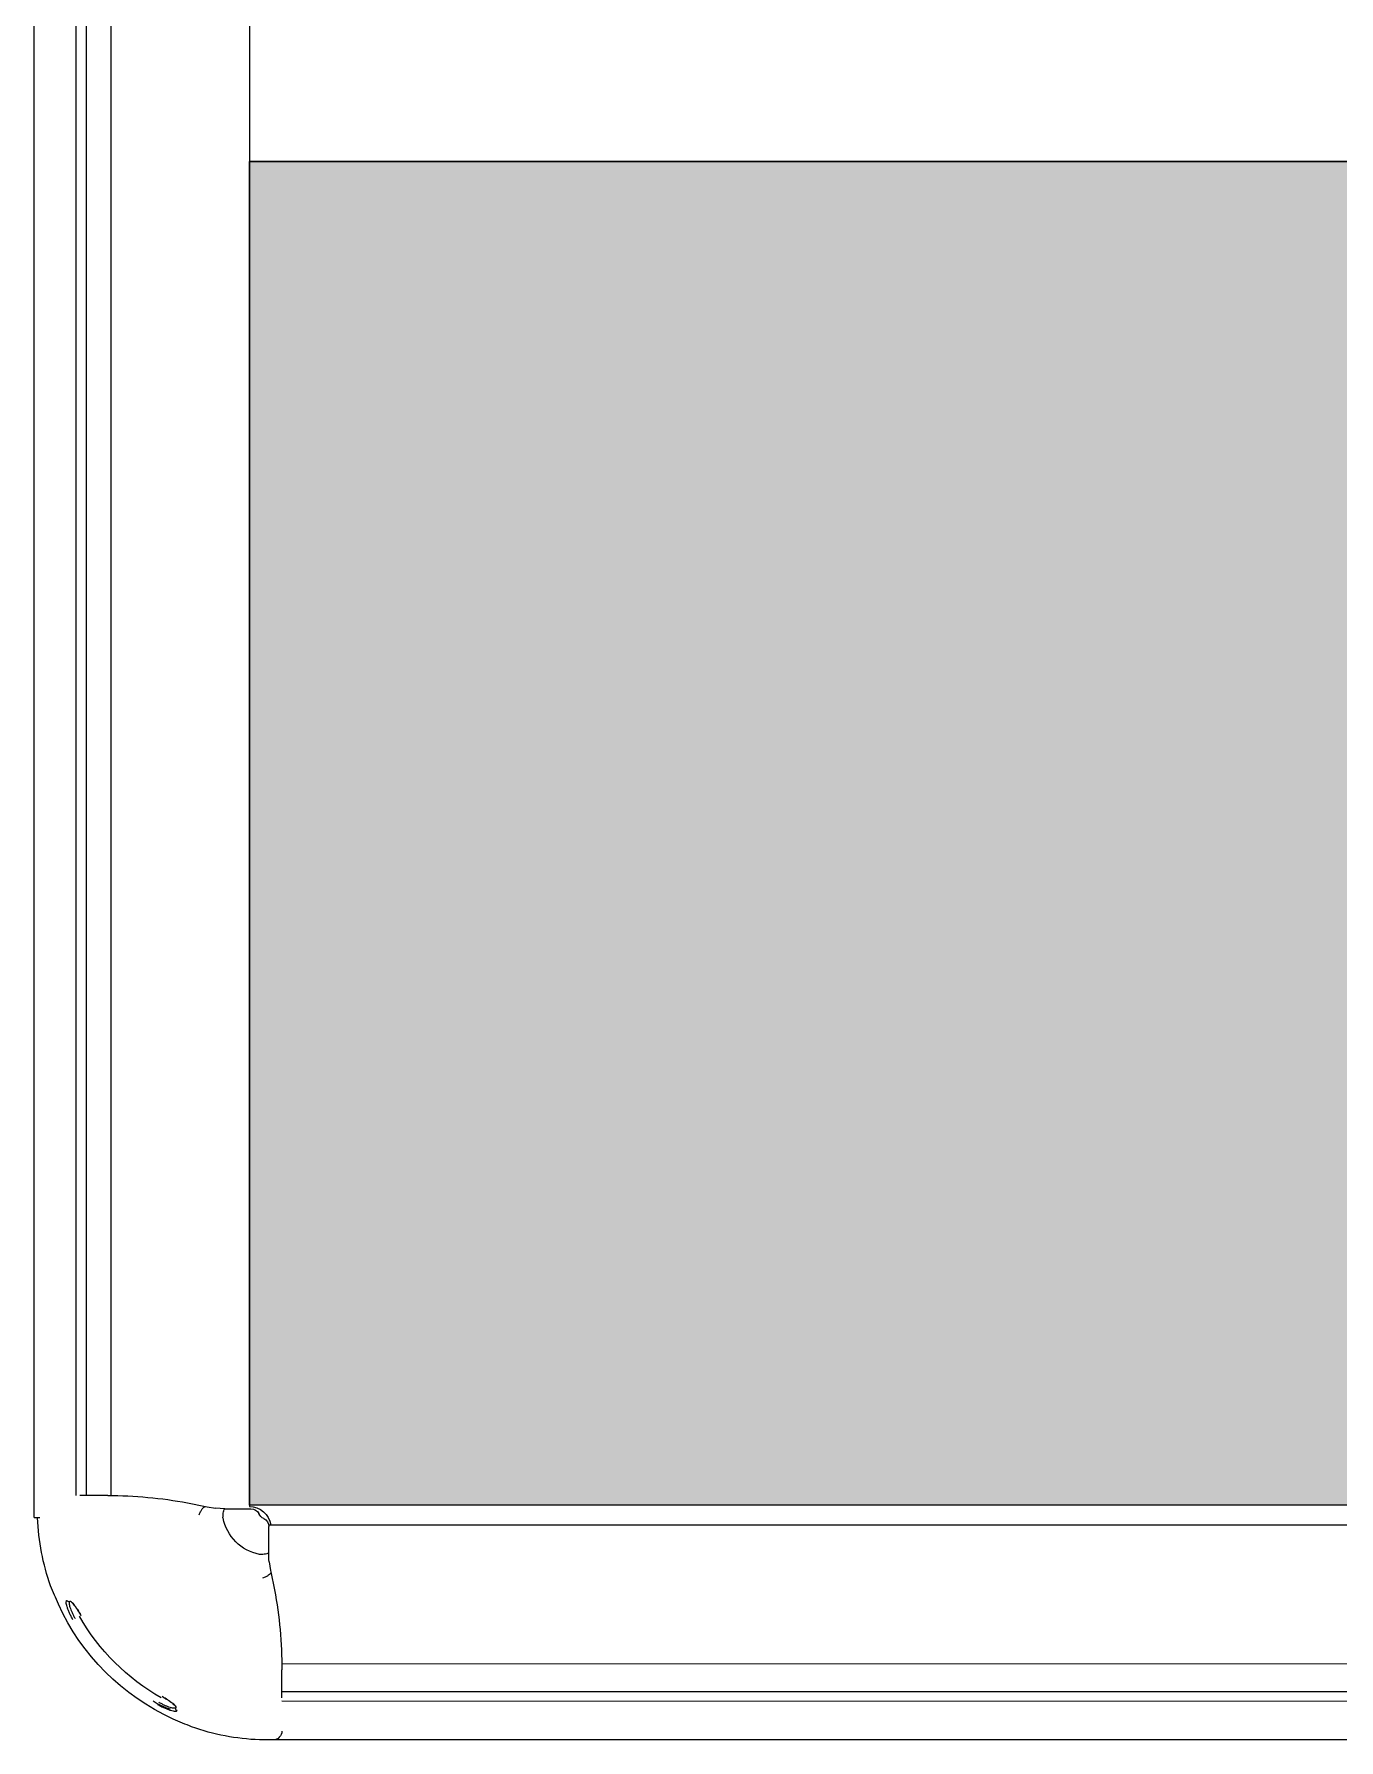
# Model space of a CAD drawing. Header units: millimetres. Extents: x 2698011 to 2856548, y 1019778 to 1210064.
# Drawn here: x 2796045.3 to 2796341.6, y 1123094.5 to 1123482 of the extents above; entities that cross this region are included whole.
import ezdxf

# ---------------------------------------------------------------- set-up
doc = ezdxf.new("R2010")
doc.units = ezdxf.units.MM
doc.layers.add('Bloques borde', color=9, linetype='Continuous')
doc.layers.add('Y_ CAJAS', color=9, linetype='Continuous')

# ---------------------------------------------------------------- blocks, each defined once
blk = doc.blocks.new('CO ALURA_ 1500-1600 SE ESQ')
h = blk.add_hatch(color=256)
h.dxf.hatch_style = 1
h.paths.add_polyline_path([(0.4948600011982764, 1.442679999999995), (0, 1.442679999999995), (0, 1.137460000599133), (0.4948600011982764, 1.137460000599133)])
blk.add_lwpolyline([(0.4948600011982764, 1.442679999999995), (0, 1.442679999999995), (0, 1.137460000599133), (0.4948600011982764, 1.137460000599133)], close=True)
at = {"layer": 'Bloques borde', "linetype": 'Continuous'}
for p, q in [((0.005380000599131999, 1.495978388176965), (0.002378842012206, 1.495978388176965)), ((0.005380000599131999, 1.495978388176965), (0.002378842012206, 1.495978388176965)), ((0.005380000599131999, 1.495978388176965), (0.002378842012206, 1.495978388176965)), ((0.0023800005991461, 1.495975595684226), (0.0023800005991461, 1.495978373356578)), ((0.0023800005991461, 1.495975595684226), (0.0023800005991461, 1.495978373356578)), ((0.0023800005991461, 1.495975595684226), (0.0023800005991461, 1.495978373356578)), ((0.4923800005991268, 1.495959999999995), (0.0056505825328372, 1.495959999999995)), ((0.4923800005991268, 1.495959999999995), (0.0056505825328372, 1.495959999999995)), ((0.4923800005991268, 1.495959999999995), (0.0056505825328372, 1.495959999999995)), ((-0.0200269377698419, 1.486452817384446), (-0.0200333119925915, 1.486464040353212)), ((-0.0200269377698419, 1.486452817384446), (-0.0200333119925915, 1.486464040353212)), ((-0.0200269377698419, 1.486452817384446), (-0.0200333119925915, 1.486464040353212)), ((0.0073800005991416, 1.486076535229656), (0.0073799877721115, 1.486043533021329)), ((0.0073800005991416, 1.486076535229656), (0.0073799877721115, 1.486043533021329)), ((0.0073800005991416, 1.486076535229656), (0.0073799877721115, 1.486043533021329)), ((0.0073799877721115, 1.486043533021329), (0.0073800005991416, 1.486027776004289)), ((0.0073799877721115, 1.486043533021329), (0.0073800005991416, 1.486027776004289)), ((0.0073799877721115, 1.486043533021329), (0.0073800005991416, 1.486027776004289)), ((0.4873800005992452, 1.487218258612073), (0.0073800005991416, 1.487218258612073)), ((0.4873800005992452, 1.487218258612073), (0.0073800005991416, 1.487218258612073)), ((0.4873800005992452, 1.487218258612073), (0.0073800005991416, 1.487218258612073)), ((0.0073800005991416, 1.486398633134186), (0.0073800005991416, 1.486076535169259)), ((0.0073800005991416, 1.486398633134186), (0.0073800005991416, 1.486076535169259)), ((0.0073800005991416, 1.486398633134186), (0.0073800005991416, 1.486076535169259)), ((0.0073800005991416, 1.486027776004289), (0.0073800005991416, 1.4800521111801)), ((0.0073800005991416, 1.486027776004289), (0.0073800005991416, 1.4800521111801)), ((0.0073800005991416, 1.486027776004289), (0.0073800005991416, 1.4800521111801)), ((0.0073800005991416, 1.484960000599129), (0.4873800005992452, 1.484960000599129)), ((0.0073800005991416, 1.484960000599129), (0.4873800005992452, 1.484960000599129)), ((0.0073800005991416, 1.484960000599129), (0.4873800005992452, 1.484960000599129)), ((0.0073458422437227, 1.478660000599133), (0.4873949779772886, 1.478660000599133)), ((0.0073458422437227, 1.478660000599133), (0.4873949779772886, 1.478660000599133)), ((0.0073458422437227, 1.478660000599133), (0.4873949779772886, 1.478660000599133)), ((-0.0385928161861671, 1.46788693896809), (-0.0386040391549614, 1.467893313190869)), ((-0.0385928161861671, 1.46788693896809), (-0.0386040391549614, 1.467893313190869)), ((-0.0385928161861671, 1.46788693896809), (-0.0386040391549614, 1.467893313190869)), ((0.0048800005991438, 1.457831625136819), (0.0057208926529597, 1.461911853462581)), ((0.0048800005991438, 1.457831625136819), (0.0057208926529597, 1.461911853462581)), ((0.0048800005991438, 1.457831625136819), (0.0057208926529597, 1.461911853462581)), ((0.0044953144019644, 1.455532115263634), (0.0048052378466821, 1.45748980329499)), ((0.0044953144019644, 1.455532115263634), (0.0048052378466821, 1.45748980329499)), ((0.0044953144019644, 1.455532115263634), (0.0048052378466821, 1.45748980329499)), ((0.0048052378466821, 1.45748980329499), (0.0048800005991438, 1.457831625136819)), ((0.0048052378466821, 1.45748980329499), (0.0048800005991438, 1.457831625136819)), ((0.0048052378466821, 1.45748980329499), (0.0048800005991438, 1.457831625136819)), ((0.0022887932312301, 1.453858214462002), (0.0022956141410191, 1.453858932401245)), ((0.0022887932312301, 1.453858214462002), (0.0022956141410191, 1.453858932401245)), ((0.0022887932312301, 1.453858214462002), (0.0022956141410191, 1.453858932401245)), ((0.0023800005991461, 1.453859834248047), (0.0023800005991461, 1.453867890397814)), ((0.0023800005991461, 1.453859834248047), (0.0023800005991461, 1.453867890397814)), ((0.0023800005991461, 1.453859834248047), (0.0023800005991461, 1.453867890397814)), ((0.002464409671262, 1.453859436783176), (0.0023800005991461, 1.453859834248047)), ((0.002464409671262, 1.453859436783176), (0.0023800005991461, 1.453859834248047)), ((0.002464409671262, 1.453859436783176), (0.0023800005991461, 1.453859834248047)), ((0.0024643793263408, 1.453859437643485), (0.0023800809642864, 1.453867890428867)), ((0.0024643793263408, 1.453859437643485), (0.0023800809642864, 1.453867890428867)), ((0.0024643793263408, 1.453859437643485), (0.0023800809642864, 1.453867890428867)), ((0.0043800005991272, 1.45341378231137), (0.0043800005991272, 1.450735072088633)), ((0.0043800005991272, 1.45341378231137), (0.0043800005991272, 1.450735072088633)), ((0.0043800005991272, 1.45341378231137), (0.0043800005991272, 1.450735072088633)), ((0.0043800020748392, 1.453395210883939), (0.0043800005991272, 1.453387527928156)), ((0.0043800020748392, 1.453395210883939), (0.0043800005991272, 1.453387527928156)), ((0.0043800020748392, 1.453395210883939), (0.0043800005991272, 1.453387527928156)), ((0.0043800005991272, 1.450735072088633), (0.0043800005991272, 1.447511129473268)), ((0.0043800005991272, 1.450735072088633), (0.0043800005991272, 1.447511129473268)), ((0.0043800005991272, 1.450735072088633), (0.0043800005991272, 1.447511129473268)), ((-0.0488999994008737, 1.445480000599133), (-0.0476088436144551, 1.445480000599133)), ((-0.0488999994008737, 1.445480000599133), (-0.0488999994008737, -0.0025199994008744)), ((-0.0488999994008737, 1.445480000599133), (-0.0476088436144551, 1.445480000599133)), ((-0.0488999994008737, 1.445480000599133), (-0.0488999994008737, -0.0025199994008744)), ((-0.0488999994008737, 1.445480000599133), (-0.0476088436144551, 1.445480000599133)), ((-0.0488999994008737, 1.445480000599133), (-0.0488999994008737, -0.0025199994008744)), ((-0.0481183793234266, 1.445480000599133), (-0.0481156024811753, 1.445480000599133)), ((-0.0481183793234266, 1.445480000599133), (-0.0481156024811753, 1.445480000599133)), ((-0.0481183793234266, 1.445480000599133), (-0.0481156024811753, 1.445480000599133)), ((-0.0059998330497706, 1.445480000599133), (-0.0060078891995659, 1.445480000599133)), ((-0.0059998330497706, 1.445480000599133), (-0.0060078891995659, 1.445480000599133)), ((-0.0059998330497706, 1.445480000599133), (-0.0060078891995659, 1.445480000599133)), ((-0.0060078892306024, 1.445479920233978), (-0.0059994476370093, 1.445395619628385)), ((-0.0060078892306024, 1.445479920233978), (-0.0059994476370093, 1.445395619628385)), ((-0.0060078892306024, 1.445479920233978), (-0.0059994476370093, 1.445395619628385)), ((-0.0059998330497706, 1.445480000599133), (-0.0059994358612414, 1.445395620861915)), ((-0.0059998330497706, 1.445480000599133), (-0.0059994358612414, 1.445395620861915)), ((-0.0059998330497706, 1.445480000599133), (-0.0059994358612414, 1.445395620861915)), ((-0.0059982132637515, 1.445571207967034), (-0.0059989312029813, 1.445564387057244)), ((-0.0059982132637515, 1.445571207967034), (-0.0059989312029813, 1.445564387057244)), ((-0.0059982132637515, 1.445571207967034), (-0.0059989312029813, 1.445564387057244)), ((0.0043489364827281, 1.447160000599124), (0.4903800005991459, 1.447160000599124)), ((0.0043489364827281, 1.447160000599124), (0.4903800005991459, 1.447160000599124)), ((0.0043489364827281, 1.447160000599124), (0.4903800005991459, 1.447160000599124)), ((-0.0140518522643163, 1.442139108545303), (-0.0099716239385543, 1.442980000599134)), ((-0.0140518522643163, 1.442139108545303), (-0.0099716239385543, 1.442980000599134)), ((-0.0140518522643163, 1.442139108545303), (-0.0099716239385543, 1.442980000599134)), ((-0.0099716239385543, 1.442980000599134), (-0.009629802080325999, 1.443054763355019)), ((-0.0099716239385543, 1.442980000599134), (-0.009629802080325999, 1.443054763355019)), ((-0.0099716239385543, 1.442980000599134), (-0.009629802080325999, 1.443054763355019)), ((-0.009629802080325999, 1.443054763355019), (-0.0076721140653717, 1.443364686796313)), ((-0.009629802080325999, 1.443054763355019), (-0.0076721140653717, 1.443364686796313)), ((-0.009629802080325999, 1.443054763355019), (-0.0076721140653717, 1.443364686796313)), ((-0.0055536248774501, 1.443479983571293), (-0.0076721140653717, 1.443364686796313)), ((-0.0055536248774501, 1.443479983571293), (-0.0076721140653717, 1.443364686796313)), ((-0.0055536248774501, 1.443479983571293), (-0.0076721140653717, 1.443364686796313)), ((-0.0055537811131217, 1.443480000599121), (-0.0028750708903544, 1.443480000599121)), ((-0.0055537811131217, 1.443480000599121), (-0.0028750708903544, 1.443480000599121)), ((-0.0055537811131217, 1.443480000599121), (-0.0028750708903544, 1.443480000599121)), ((-0.0055275267298782, 1.443480000599121), (-0.0055352096856609, 1.443479999123438)), ((-0.0055275267298782, 1.443480000599121), (-0.0055352096856609, 1.443479999123438)), ((-0.0055275267298782, 1.443480000599121), (-0.0055352096856609, 1.443479999123438)), ((-0.0028750708903544, 1.443480000599121), (0.0003488717249809, 1.443480000599121)), ((-0.0028750708903544, 1.443480000599121), (0.0003488717249809, 1.443480000599121)), ((-0.0028750708903544, 1.443480000599121), (0.0003488717249809, 1.443480000599121)), ((0, -1.0001000277e-06), (0, 1.442961000699142)), ((0, -1.0001000277e-06), (0, 1.442961000699142)), ((0, -1.0001000277e-06), (0, 1.442961000699142)), ((-0.0393582580129248, 1.440480000599236), (-0.0393582580129248, 0.0024800005991352)), ((-0.0393582580129248, 1.440480000599236), (-0.0393582580129248, 0.0024800005991352)), ((-0.0393582580129248, 1.440480000599236), (-0.0393582580129248, 0.0024800005991352)), ((-0.0382165340313918, 1.440480000599121), (-0.0385386319968006, 1.440480000599121)), ((-0.0382165340313918, 1.440480000599121), (-0.0385386319968006, 1.440480000599121)), ((-0.0382165340313918, 1.440480000599121), (-0.0385386319968006, 1.440480000599121)), ((-0.0381835318230515, 1.440480013426294), (-0.0382165340313918, 1.440480000599236)), ((-0.0381835318230515, 1.440480013426294), (-0.0382165340313918, 1.440480000599236)), ((-0.0381835318230515, 1.440480013426294), (-0.0382165340313918, 1.440480000599236)), ((-0.038167774806027, 1.440480000599236), (-0.0381835318230515, 1.440480013426252)), ((-0.038167774806027, 1.440480000599236), (-0.0381835318230515, 1.440480013426252)), ((-0.038167774806027, 1.440480000599236), (-0.0381835318230515, 1.440480013426252)), ((-0.0321921099816791, 1.440480000599178), (-0.038167774806027, 1.440480000599166)), ((-0.0321921099816791, 1.440480000599178), (-0.038167774806027, 1.440480000599166)), ((-0.0321921099816791, 1.440480000599178), (-0.038167774806027, 1.440480000599166)), ((-0.037099999999981, 0.0024800005991352), (-0.037099999999981, 1.440480000599236)), ((-0.037099999999981, 0.0024800005991352), (-0.037099999999981, 1.440480000599236)), ((-0.037099999999981, 0.0024800005991352), (-0.037099999999981, 1.440480000599236)), ((-0.0314999999999941, 0.0024630182278571), (-0.0314999999999941, 1.44049750746987)), ((-0.0314999999999941, 0.0024630182278571), (-0.0314999999999941, 1.44049750746987)), ((-0.0314999999999941, 0.0024630182278571), (-0.0314999999999941, 1.44049750746987)), ((0.4998999999999967, 1.137460000599133), (0, 1.137460000599133)), ((0.4998999999999967, 1.137460000599133), (0, 1.137460000599133)), ((0.4998999999999967, 1.137460000599133), (0, 1.137460000599133)), ((0.1300265001180207, 1.13745999938173), (0.5009000000000015, 1.13745999938173)), ((0.1300265001180207, 1.13745999938173), (0.5009000000000015, 1.13745999938173)), ((0.1300265001180207, 1.13745999938173), (0.5009000000000015, 1.13745999938173))]:
    blk.add_line(p, q, dxfattribs=at)
for centre, radius, start, end in [((0.0043800005991272, 1.443480000599121), 0.0525379695239414, 92.2736568641113, 109.4581765694446), ((0.0043800005991272, 1.443480000599121), 0.0525379695239414, 92.2736568641113, 109.4581765694446), ((0.0043800005991272, 1.443480000599121), 0.0525379695239414, 92.2736568641113, 109.4581765694446), ((0.0023800005991461, 1.493976882852789), 0.0020000243797822, 89.99679737175846, 92.1512271969788), ((0.0023800005991461, 1.493976882852789), 0.0020000243797822, 89.99679737175846, 92.1512271969788), ((0.0023800005991461, 1.493976882852789), 0.0020000243797822, 89.99679737175846, 92.1512271969788), ((0.005380000599131999, 1.493978388176969), 0.002, 0, 90), ((0.005380000599131999, 1.493978388176969), 0.002, 0, 90), ((0.005380000599131999, 1.493978388176969), 0.002, 0, 90), ((0.020603919268126, 1.407715885880648), 0.0917260377266949, 111.5672041671045, 114.402027170351), ((0.020603919268126, 1.407715885880648), 0.0917260377266949, 111.5672041671045, 114.402027170351), ((0.020603919268126, 1.407715885880648), 0.0917260377266949, 111.5672041671045, 114.402027170351), ((0.0043800005991272, 1.443480000599121), 0.0524540701502843, 114.4029513109983, 155.597048687923), ((0.0043800005991272, 1.443480000599121), 0.0524540701502843, 114.4029513109983, 155.597048687923), ((0.0043800005991272, 1.443480000599121), 0.0524540701502843, 114.4029513109983, 155.597048687923), ((-0.0152956549664793, 1.478189385598199), 0.0110978004732663, 103.7277451752698, 126.0123844756414), ((-0.0152956549664793, 1.478189385598199), 0.0110978004732663, 103.7277451752698, 126.0123844756414), ((-0.0152956549664793, 1.478189385598199), 0.0110978004732663, 103.7277451752698, 126.0123844756414), ((0.0043800005991272, 1.443480000599121), 0.0494202551896545, 119.5949403540302, 150.4050596470801), ((0.0043800005991272, 1.443480000599121), 0.0494202551896545, 119.5949403540302, 150.4050596470801), ((0.0043800005991272, 1.443480000599121), 0.0494202551896545, 119.5949403540302, 150.4050596470801), ((-0.0926199994008528, 1.4800521111801), 0.0999999999999996, 349.5485333792085, 0), ((-0.0926199994008528, 1.4800521111801), 0.0999999999999996, 349.5485333792085, 0), ((-0.0926199994008528, 1.4800521111801), 0.0999999999999996, 349.5485333792085, 0), ((0.0401441153176734, 1.427256081930124), 0.09172603772674101, 155.5979728285711, 158.432795832139), ((0.0401441153176734, 1.427256081930124), 0.09172603772674101, 155.5979728285711, 158.432795832139), ((0.0401441153176734, 1.427256081930124), 0.09172603772674101, 155.5979728285711, 158.432795832139), ((0.0043800005991272, 1.443480000599121), 0.0525379695239414, 160.5441722610365, 177.7189646192128), ((0.0043800005991272, 1.443480000599121), 0.0525379695239414, 160.5441722610365, 177.7189646192128), ((0.0043800005991272, 1.443480000599121), 0.0525379695239414, 160.5441722610365, 177.7189646192128), ((0.0043800005991272, 1.443480000599121), 0.0105868064702816, 101.3925322692334, 168.6074677298082), ((0.0043800005991272, 1.443480000599121), 0.0105868064702816, 101.3925322692334, 168.6074677298082), ((0.0043800005991272, 1.443480000599121), 0.0105868064702816, 101.3925322692334, 168.6074677298082), ((0.0023834739767779, 1.445058629662795), 0.0088007413119143, 85.71986809198289, 90.57200651837738), ((0.0023834739767779, 1.445058629662795), 0.0088007413119143, 85.71986809198289, 90.57200651837738), ((0.0023834739767779, 1.445058629662795), 0.0088007413119143, 85.71986809198289, 90.57200651837738), ((0.0029410895028832, 1.450425014184446), 0.0034112551326199, 67.81736550062467, 88.33343028199481), ((0.0029410895028832, 1.450425014184446), 0.0034112551326199, 67.81736550062467, 88.33343028199481), ((0.0029410895028832, 1.450425014184446), 0.0034112551326199, 67.81736550062467, 88.33343028199481), ((0.0243708039342323, 1.45338802844796), 0.0199908026957567, 173.8429746677376, 179.9266344400154), ((0.0243708039342323, 1.45338802844796), 0.0199908026957567, 173.8429746677376, 179.9266344400154), ((0.0243708039342323, 1.45338802844796), 0.0199908026957567, 173.8429746677376, 179.9266344400154), ((-0.0461168816696898, 1.445480000599133), 0.0020000243646069, 177.4256958434952, 179.9967973790864), ((-0.0461168816696898, 1.445480000599133), 0.0020000243646069, 177.4256958434952, 179.9967973790864), ((-0.0461168816696898, 1.445480000599133), 0.0020000243646069, 177.4256958434952, 179.9967973790864), ((0.0028013715356394, 1.445476527221486), 0.0088007413120892, 179.4279934816316, 184.2801319072054), ((0.0028013715356394, 1.445476527221486), 0.0088007413120892, 179.4279934816316, 184.2801319072054), ((0.0028013715356394, 1.445476527221486), 0.0088007413120892, 179.4279934816316, 184.2801319072054), ((-0.0001000000000033, 1.447960000599124), 0.005, 271.1459919987557, 350.7931037790586), ((-0.0001000000000033, 1.447960000599124), 0.005, 271.1459919987557, 350.7931037790586), ((-0.0001000000000033, 1.447960000599124), 0.005, 271.1459919987557, 350.7931037790586), ((0.0043800005991272, 1.443480000599121), 0.0025000000000001, 116.3877999609637, 153.6122000390361), ((0.0043800005991272, 1.443480000599121), 0.0025000000000001, 116.3877999609637, 153.6122000390361), ((0.0043800005991272, 1.443480000599121), 0.0025000000000001, 116.3877999609637, 153.6122000390361), ((0.0023800005991461, 1.447511129473268), 0.002, 296.3877999609636, 0), ((0.0023800005991461, 1.447511129473268), 0.002, 296.3877999609636, 0), ((0.0023800005991461, 1.447511129473268), 0.002, 296.3877999609636, 0), ((-0.0321921099808549, 1.540480000592012), 0.0999999999928201, 270, 280.4514666209389), ((-0.0321921099808549, 1.540480000592012), 0.0999999999928201, 270, 280.4514666209389), ((-0.0321921099808549, 1.540480000592012), 0.0999999999928201, 270, 280.4514666209389), ((-0.0025650129800852, 1.444918911696374), 0.0034112551387411, 181.666569729423, 202.1826344609746), ((-0.0025650129800852, 1.444918911696374), 0.0034112551387411, 181.666569729423, 202.1826344609746), ((-0.0025650129800852, 1.444918911696374), 0.0034112551387411, 181.666569729423, 202.1826344609746), ((0.0003488717249809, 1.445480000599133), 0.002, 270, 333.6122000390364), ((0.0003488717249809, 1.445480000599133), 0.002, 270, 333.6122000390364), ((0.0003488717249809, 1.445480000599133), 0.002, 270, 333.6122000390364)]:
    blk.add_arc(centre, radius, start, end, dxfattribs=at)
for centre, major_axis, ratio, start_param, end_param in [((-0.0162368254238174, 1.488875978274675), (0.000449709165006, 0.0002185444277886), 0.9818659284864514, 1.545196747851543, 3.125758305231403), ((-0.0162368254238174, 1.488875978274675), (0.000449709165006, 0.0002185444277886), 0.9818659284864514, 1.545196747851543, 3.125758305231403), ((-0.0162368254238174, 1.488875978274675), (0.000449709165006, 0.0002185444277886), 0.9818659284864514, 1.545196747851543, 3.125758305231403), ((-0.0410159770764267, 1.464096826622081), (0.0002185444277943, 0.0004497091650016), 0.9818659284907417, 0.0158343483876224, 1.596395905748839), ((-0.0410159770764267, 1.464096826622081), (0.0002185444277943, 0.0004497091650016), 0.9818659284907417, 0.0158343483876224, 1.596395905748839), ((-0.0410159770764267, 1.464096826622081), (0.0002185444277943, 0.0004497091650016), 0.9818659284907417, 0.0158343483876224, 1.596395905748839)]:
    blk.add_ellipse(centre, major_axis=major_axis, ratio=ratio, start_param=start_param, end_param=end_param, dxfattribs=at)
for points, knots in [([(-0.0208688653719946, 1.487934228381249), (-0.0206069620325025, 1.488082982788794), (-0.0203459158587975, 1.48822313434209), (-0.0198255614573668, 1.488487016537618), (-0.0195634508599199, 1.488611955413885), (-0.0190567056166913, 1.488837835801134), (-0.0188128286136475, 1.488938658130138), (-0.018344300361548, 1.489116813284468), (-0.018118658507035, 1.489194259102474), (-0.0177069425519108, 1.489319129646501), (-0.0175182326797767, 1.489367650560224), (-0.0171764461930479, 1.489436861274865), (-0.0170264930138728, 1.48945675308829), (-0.0167750930767738, 1.489467558562551), (-0.0166717732311668, 1.489458584777862), (-0.0165162991472698, 1.489411716503409), (-0.0164648029839896, 1.489374341190639), (-0.0164398253318723, 1.48932298173244)], [0, 0, 0, 0, 0.125, 0.125, 0.25, 0.25, 0.375, 0.375, 0.5, 0.5, 0.625, 0.625, 0.75, 0.75, 0.875, 0.875, 1, 1, 1, 1]), ([(-0.0208688653719946, 1.487934228381249), (-0.0206069620325025, 1.488082982788794), (-0.0203459158587975, 1.48822313434209), (-0.0198255614573668, 1.488487016537618), (-0.0195634508599199, 1.488611955413885), (-0.0190567056166913, 1.488837835801134), (-0.0188128286136475, 1.488938658130138), (-0.018344300361548, 1.489116813284468), (-0.018118658507035, 1.489194259102474), (-0.0177069425519108, 1.489319129646501), (-0.0175182326797767, 1.489367650560224), (-0.0171764461930479, 1.489436861274865), (-0.0170264930138728, 1.48945675308829), (-0.0167750930767738, 1.489467558562551), (-0.0166717732311668, 1.489458584777862), (-0.0165162991472698, 1.489411716503409), (-0.0164648029839896, 1.489374341190639), (-0.0164398253318723, 1.48932298173244)], [0, 0, 0, 0, 0.125, 0.125, 0.25, 0.25, 0.375, 0.375, 0.5, 0.5, 0.625, 0.625, 0.75, 0.75, 0.875, 0.875, 1, 1, 1, 1]), ([(-0.0208688653719946, 1.487934228381249), (-0.0206069620325025, 1.488082982788794), (-0.0203459158587975, 1.48822313434209), (-0.0198255614573668, 1.488487016537618), (-0.0195634508599199, 1.488611955413885), (-0.0190567056166913, 1.488837835801134), (-0.0188128286136475, 1.488938658130138), (-0.018344300361548, 1.489116813284468), (-0.018118658507035, 1.489194259102474), (-0.0177069425519108, 1.489319129646501), (-0.0175182326797767, 1.489367650560224), (-0.0171764461930479, 1.489436861274865), (-0.0170264930138728, 1.48945675308829), (-0.0167750930767738, 1.489467558562551), (-0.0166717732311668, 1.489458584777862), (-0.0165162991472698, 1.489411716503409), (-0.0164648029839896, 1.489374341190639), (-0.0164398253318723, 1.48932298173244)], [0, 0, 0, 0, 0.125, 0.125, 0.25, 0.25, 0.375, 0.375, 0.5, 0.5, 0.625, 0.625, 0.75, 0.75, 0.875, 0.875, 1, 1, 1, 1]), ([(-0.0166898758265006, 1.48866445267316), (-0.0167123798701709, 1.488710801186144), (-0.0167579299037186, 1.488744562831698), (-0.0168932068164338, 1.488787767215439), (-0.016984301936418, 1.488797101700155), (-0.017206495092978, 1.488789587464053), (-0.017336705077156, 1.488773100081033), (-0.0176348052324329, 1.488714183534056), (-0.0178039880051131, 1.488671188901689), (-0.0181657796384514, 1.488561681845409), (-0.0183598376675889, 1.488494990101713), (-0.0187746222659939, 1.488336318026554), (-0.0189915160698604, 1.488245689909475), (-0.0194343679140161, 1.488045730000775), (-0.0196634751971772, 1.487934955417856), (-0.020125636175635, 1.487696393178195), (-0.0203561782287807, 1.487570021919195), (-0.0205861329083632, 1.487436437575339)], [0, 0, 0, 0, 0.125, 0.125, 0.25, 0.25, 0.375, 0.375, 0.5, 0.5, 0.625, 0.625, 0.75, 0.75, 0.875, 0.875, 1, 1, 1, 1]), ([(-0.0166898758265006, 1.48866445267316), (-0.0167123798701709, 1.488710801186144), (-0.0167579299037186, 1.488744562831698), (-0.0168932068164338, 1.488787767215439), (-0.016984301936418, 1.488797101700155), (-0.017206495092978, 1.488789587464053), (-0.017336705077156, 1.488773100081033), (-0.0176348052324329, 1.488714183534056), (-0.0178039880051131, 1.488671188901689), (-0.0181657796384514, 1.488561681845409), (-0.0183598376675889, 1.488494990101713), (-0.0187746222659939, 1.488336318026554), (-0.0189915160698604, 1.488245689909475), (-0.0194343679140161, 1.488045730000775), (-0.0196634751971772, 1.487934955417856), (-0.020125636175635, 1.487696393178195), (-0.0203561782287807, 1.487570021919195), (-0.0205861329083632, 1.487436437575339)], [0, 0, 0, 0, 0.125, 0.125, 0.25, 0.25, 0.375, 0.375, 0.5, 0.5, 0.625, 0.625, 0.75, 0.75, 0.875, 0.875, 1, 1, 1, 1]), ([(-0.0166898758265006, 1.48866445267316), (-0.0167123798701709, 1.488710801186144), (-0.0167579299037186, 1.488744562831698), (-0.0168932068164338, 1.488787767215439), (-0.016984301936418, 1.488797101700155), (-0.017206495092978, 1.488789587464053), (-0.017336705077156, 1.488773100081033), (-0.0176348052324329, 1.488714183534056), (-0.0178039880051131, 1.488671188901689), (-0.0181657796384514, 1.488561681845409), (-0.0183598376675889, 1.488494990101713), (-0.0187746222659939, 1.488336318026554), (-0.0189915160698604, 1.488245689909475), (-0.0194343679140161, 1.488045730000775), (-0.0196634751971772, 1.487934955417856), (-0.020125636175635, 1.487696393178195), (-0.0203561782287807, 1.487570021919195), (-0.0205861329083632, 1.487436437575339)], [0, 0, 0, 0, 0.125, 0.125, 0.25, 0.25, 0.375, 0.375, 0.5, 0.5, 0.625, 0.625, 0.75, 0.75, 0.875, 0.875, 1, 1, 1, 1]), ([(-0.0198411227961799, 1.486125656611618), (-0.0196155773674036, 1.48625660353251), (-0.0193952839298106, 1.486388180303976), (-0.0189649058230543, 1.486652703885595), (-0.0187526961502158, 1.486787057369966), (-0.0183508003979398, 1.487050215379978), (-0.018161924818088, 1.487178381064438), (-0.0178083942654155, 1.487428577929478), (-0.017642866987643, 1.487551415654593), (-0.0173506609245635, 1.487781406121413), (-0.0172221150131407, 1.487889794492588), (-0.0170011135041364, 1.488093864671313), (-0.0169101431079071, 1.488188408812815), (-0.0167035877259139, 1.488441937170819), (-0.0166504039347331, 1.488576055246354), (-0.0166898758265006, 1.48866445267316)], [0, 0, 0, 0, 0.1250000000000007, 0.1250000000000007, 0.2500000000000014, 0.2500000000000014, 0.3750000000000022, 0.3750000000000022, 0.5000000000000029, 0.5000000000000029, 0.6250000000000036, 0.6250000000000036, 0.7500000000000046, 0.7500000000000046, 1, 1, 1, 1]), ([(-0.0198411227961799, 1.486125656611618), (-0.0196155773674036, 1.48625660353251), (-0.0193952839298106, 1.486388180303976), (-0.0189649058230543, 1.486652703885595), (-0.0187526961502158, 1.486787057369966), (-0.0183508003979398, 1.487050215379978), (-0.018161924818088, 1.487178381064438), (-0.0178083942654155, 1.487428577929478), (-0.017642866987643, 1.487551415654593), (-0.0173506609245635, 1.487781406121413), (-0.0172221150131407, 1.487889794492588), (-0.0170011135041364, 1.488093864671313), (-0.0169101431079071, 1.488188408812815), (-0.0167035877259139, 1.488441937170819), (-0.0166504039347331, 1.488576055246354), (-0.0166898758265006, 1.48866445267316)], [0, 0, 0, 0, 0.1250000000000007, 0.1250000000000007, 0.2500000000000014, 0.2500000000000014, 0.3750000000000022, 0.3750000000000022, 0.5000000000000029, 0.5000000000000029, 0.6250000000000036, 0.6250000000000036, 0.7500000000000046, 0.7500000000000046, 1, 1, 1, 1]), ([(-0.0198411227961799, 1.486125656611618), (-0.0196155773674036, 1.48625660353251), (-0.0193952839298106, 1.486388180303976), (-0.0189649058230543, 1.486652703885595), (-0.0187526961502158, 1.486787057369966), (-0.0183508003979398, 1.487050215379978), (-0.018161924818088, 1.487178381064438), (-0.0178083942654155, 1.487428577929478), (-0.017642866987643, 1.487551415654593), (-0.0173506609245635, 1.487781406121413), (-0.0172221150131407, 1.487889794492588), (-0.0170011135041364, 1.488093864671313), (-0.0169101431079071, 1.488188408812815), (-0.0167035877259139, 1.488441937170819), (-0.0166504039347331, 1.488576055246354), (-0.0166898758265006, 1.48866445267316)], [0, 0, 0, 0, 0.1250000000000007, 0.1250000000000007, 0.2500000000000014, 0.2500000000000014, 0.3750000000000022, 0.3750000000000022, 0.5000000000000029, 0.5000000000000029, 0.6250000000000036, 0.6250000000000036, 0.7500000000000046, 0.7500000000000046, 1, 1, 1, 1]), ([(-0.016723517206259, 1.488431368972469), (-0.0167498929028227, 1.488379947273998), (-0.0167872007120593, 1.488323409568065), (-0.0169032298805121, 1.488175826740785), (-0.0169919421579152, 1.488081074294441), (-0.0172096034361005, 1.48787552537446), (-0.0173400208874739, 1.487763701971899), (-0.017631144646856, 1.487532355951273), (-0.0177925799478658, 1.487411987649835), (-0.0181474971953151, 1.487161259617138), (-0.0183397424632119, 1.487031911072959), (-0.0189403737454086, 1.486644503433964), (-0.0193852559162338, 1.486378873448813), (-0.0198411227961799, 1.486125656611618)], [0.1625152819023253, 0.1625152819023253, 0.1625152819023253, 0.1625152819023253, 0.2500000000000011, 0.2500000000000011, 0.3750000000000015, 0.3750000000000015, 0.5000000000000023, 0.5000000000000023, 0.6250000000000027, 0.6250000000000027, 0.7500000000000031, 0.7500000000000031, 1, 1, 1, 1]), ([(-0.016723517206259, 1.488431368972469), (-0.0167498929028227, 1.488379947273998), (-0.0167872007120593, 1.488323409568065), (-0.0169032298805121, 1.488175826740785), (-0.0169919421579152, 1.488081074294441), (-0.0172096034361005, 1.48787552537446), (-0.0173400208874739, 1.487763701971899), (-0.017631144646856, 1.487532355951273), (-0.0177925799478658, 1.487411987649835), (-0.0181474971953151, 1.487161259617138), (-0.0183397424632119, 1.487031911072959), (-0.0189403737454086, 1.486644503433964), (-0.0193852559162338, 1.486378873448813), (-0.0198411227961799, 1.486125656611618)], [0.1625152819023253, 0.1625152819023253, 0.1625152819023253, 0.1625152819023253, 0.2500000000000011, 0.2500000000000011, 0.3750000000000015, 0.3750000000000015, 0.5000000000000023, 0.5000000000000023, 0.6250000000000027, 0.6250000000000027, 0.7500000000000031, 0.7500000000000031, 1, 1, 1, 1]), ([(-0.016723517206259, 1.488431368972469), (-0.0167498929028227, 1.488379947273998), (-0.0167872007120593, 1.488323409568065), (-0.0169032298805121, 1.488175826740785), (-0.0169919421579152, 1.488081074294441), (-0.0172096034361005, 1.48787552537446), (-0.0173400208874739, 1.487763701971899), (-0.017631144646856, 1.487532355951273), (-0.0177925799478658, 1.487411987649835), (-0.0181474971953151, 1.487161259617138), (-0.0183397424632119, 1.487031911072959), (-0.0189403737454086, 1.486644503433964), (-0.0193852559162338, 1.486378873448813), (-0.0198411227961799, 1.486125656611618)], [0.1625152819023253, 0.1625152819023253, 0.1625152819023253, 0.1625152819023253, 0.2500000000000011, 0.2500000000000011, 0.3750000000000015, 0.3750000000000015, 0.5000000000000023, 0.5000000000000023, 0.6250000000000027, 0.6250000000000027, 0.7500000000000031, 0.7500000000000031, 1, 1, 1, 1]), ([(-0.0400742271829699, 1.468728866570273), (-0.0402229815905457, 1.468466963230753), (-0.0403631331438419, 1.468205917057074), (-0.0406270153393393, 1.467685562655645), (-0.0407519542156365, 1.467423452058184), (-0.0409778346028702, 1.466916706814968), (-0.0410786569318589, 1.46667282981191), (-0.0412568120862034, 1.466204301559798), (-0.0413342579042251, 1.465978659705299), (-0.0414591284482242, 1.465566943750189), (-0.0415076493619608, 1.46537823387804), (-0.0415768600766171, 1.46503644739131), (-0.0415967518900118, 1.464886494212136), (-0.0416075573642729, 1.464635094275053), (-0.0415985835795993, 1.464531774429445), (-0.0415517153051326, 1.46437630034552), (-0.041514339992375, 1.464324804182254), (-0.0414629805341633, 1.464299826530149)], [0, 0, 0, 0, 0.125, 0.125, 0.25, 0.25, 0.375, 0.375, 0.5, 0.5, 0.625, 0.625, 0.75, 0.75, 0.875, 0.875, 1, 1, 1, 1]), ([(-0.0400742271829699, 1.468728866570273), (-0.0402229815905457, 1.468466963230753), (-0.0403631331438419, 1.468205917057074), (-0.0406270153393393, 1.467685562655645), (-0.0407519542156365, 1.467423452058184), (-0.0409778346028702, 1.466916706814968), (-0.0410786569318589, 1.46667282981191), (-0.0412568120862034, 1.466204301559798), (-0.0413342579042251, 1.465978659705299), (-0.0414591284482242, 1.465566943750189), (-0.0415076493619608, 1.46537823387804), (-0.0415768600766171, 1.46503644739131), (-0.0415967518900118, 1.464886494212136), (-0.0416075573642729, 1.464635094275053), (-0.0415985835795993, 1.464531774429445), (-0.0415517153051326, 1.46437630034552), (-0.041514339992375, 1.464324804182254), (-0.0414629805341633, 1.464299826530149)], [0, 0, 0, 0, 0.125, 0.125, 0.25, 0.25, 0.375, 0.375, 0.5, 0.5, 0.625, 0.625, 0.75, 0.75, 0.875, 0.875, 1, 1, 1, 1]), ([(-0.0400742271829699, 1.468728866570273), (-0.0402229815905457, 1.468466963230753), (-0.0403631331438419, 1.468205917057074), (-0.0406270153393393, 1.467685562655645), (-0.0407519542156365, 1.467423452058184), (-0.0409778346028702, 1.466916706814968), (-0.0410786569318589, 1.46667282981191), (-0.0412568120862034, 1.466204301559798), (-0.0413342579042251, 1.465978659705299), (-0.0414591284482242, 1.465566943750189), (-0.0415076493619608, 1.46537823387804), (-0.0415768600766171, 1.46503644739131), (-0.0415967518900118, 1.464886494212136), (-0.0416075573642729, 1.464635094275053), (-0.0415985835795993, 1.464531774429445), (-0.0415517153051326, 1.46437630034552), (-0.041514339992375, 1.464324804182254), (-0.0414629805341633, 1.464299826530149)], [0, 0, 0, 0, 0.125, 0.125, 0.25, 0.25, 0.375, 0.375, 0.5, 0.5, 0.625, 0.625, 0.75, 0.75, 0.875, 0.875, 1, 1, 1, 1]), ([(-0.0408044514748838, 1.46454987702475), (-0.0408507999878793, 1.464572381068435), (-0.040884561633419, 1.464617931101995), (-0.0409277660171767, 1.464753208014698), (-0.0409371005019068, 1.46484430313468), (-0.0409295862658041, 1.465066496291255), (-0.0409130988827826, 1.465196706275435), (-0.040854182335778, 1.465494806430712), (-0.0408111877034116, 1.465663989203392), (-0.0407016806471461, 1.466025780836715), (-0.040634988903463, 1.466219838865851), (-0.0404763168282898, 1.466634623464256), (-0.0403856887112113, 1.466851517268125), (-0.0401857288024985, 1.467294369112279), (-0.0400749542195911, 1.467523476395441), (-0.0398363919799465, 1.467985637373899), (-0.0397100207209178, 1.46821617942703), (-0.0395764363770752, 1.468446134106628)], [0, 0, 0, 0, 0.125, 0.125, 0.25, 0.25, 0.375, 0.375, 0.5, 0.5, 0.625, 0.625, 0.75, 0.75, 0.875, 0.875, 1, 1, 1, 1]), ([(-0.0408044514748838, 1.46454987702475), (-0.0408507999878793, 1.464572381068435), (-0.040884561633419, 1.464617931101995), (-0.0409277660171767, 1.464753208014698), (-0.0409371005019068, 1.46484430313468), (-0.0409295862658041, 1.465066496291255), (-0.0409130988827826, 1.465196706275435), (-0.040854182335778, 1.465494806430712), (-0.0408111877034116, 1.465663989203392), (-0.0407016806471461, 1.466025780836715), (-0.040634988903463, 1.466219838865851), (-0.0404763168282898, 1.466634623464256), (-0.0403856887112113, 1.466851517268125), (-0.0401857288024985, 1.467294369112279), (-0.0400749542195911, 1.467523476395441), (-0.0398363919799465, 1.467985637373899), (-0.0397100207209178, 1.46821617942703), (-0.0395764363770752, 1.468446134106628)], [0, 0, 0, 0, 0.125, 0.125, 0.25, 0.25, 0.375, 0.375, 0.5, 0.5, 0.625, 0.625, 0.75, 0.75, 0.875, 0.875, 1, 1, 1, 1]), ([(-0.0408044514748838, 1.46454987702475), (-0.0408507999878793, 1.464572381068435), (-0.040884561633419, 1.464617931101995), (-0.0409277660171767, 1.464753208014698), (-0.0409371005019068, 1.46484430313468), (-0.0409295862658041, 1.465066496291255), (-0.0409130988827826, 1.465196706275435), (-0.040854182335778, 1.465494806430712), (-0.0408111877034116, 1.465663989203392), (-0.0407016806471461, 1.466025780836715), (-0.040634988903463, 1.466219838865851), (-0.0404763168282898, 1.466634623464256), (-0.0403856887112113, 1.466851517268125), (-0.0401857288024985, 1.467294369112279), (-0.0400749542195911, 1.467523476395441), (-0.0398363919799465, 1.467985637373899), (-0.0397100207209178, 1.46821617942703), (-0.0395764363770752, 1.468446134106628)], [0, 0, 0, 0, 0.125, 0.125, 0.25, 0.25, 0.375, 0.375, 0.5, 0.5, 0.625, 0.625, 0.75, 0.75, 0.875, 0.875, 1, 1, 1, 1]), ([(-0.0382656554133689, 1.467701123994443), (-0.0383966023342453, 1.467475578565681), (-0.0385281791056968, 1.467255285128073), (-0.0387927026873456, 1.466824907021333), (-0.0389270561717012, 1.466612697348478), (-0.0391902141817013, 1.466210801596204), (-0.0393183798661596, 1.466021926016338), (-0.0395685767311989, 1.465668395463678), (-0.0396914144563141, 1.465502868185921), (-0.0399214049231489, 1.465210662122814), (-0.0400297932943374, 1.465082116211405), (-0.0402338634730484, 1.464861114702386), (-0.0403284076145667, 1.46477014430617), (-0.0405819359725399, 1.464563588924178), (-0.0407160540480902, 1.464510405133012), (-0.0408044514748838, 1.46454987702475)], [0, 0, 0, 0, 0.1250000000000008, 0.1250000000000008, 0.2500000000000017, 0.2500000000000017, 0.3750000000000025, 0.3750000000000025, 0.5000000000000036, 0.5000000000000036, 0.6250000000000046, 0.6250000000000046, 0.7500000000000053, 0.7500000000000053, 1, 1, 1, 1]), ([(-0.0382656554133689, 1.467701123994443), (-0.0383966023342453, 1.467475578565681), (-0.0385281791056968, 1.467255285128073), (-0.0387927026873456, 1.466824907021333), (-0.0389270561717012, 1.466612697348478), (-0.0391902141817013, 1.466210801596204), (-0.0393183798661596, 1.466021926016338), (-0.0395685767311989, 1.465668395463678), (-0.0396914144563141, 1.465502868185921), (-0.0399214049231489, 1.465210662122814), (-0.0400297932943374, 1.465082116211405), (-0.0402338634730484, 1.464861114702386), (-0.0403284076145667, 1.46477014430617), (-0.0405819359725399, 1.464563588924178), (-0.0407160540480902, 1.464510405133012), (-0.0408044514748838, 1.46454987702475)], [0, 0, 0, 0, 0.1250000000000008, 0.1250000000000008, 0.2500000000000017, 0.2500000000000017, 0.3750000000000025, 0.3750000000000025, 0.5000000000000036, 0.5000000000000036, 0.6250000000000046, 0.6250000000000046, 0.7500000000000053, 0.7500000000000053, 1, 1, 1, 1]), ([(-0.0382656554133689, 1.467701123994443), (-0.0383966023342453, 1.467475578565681), (-0.0385281791056968, 1.467255285128073), (-0.0387927026873456, 1.466824907021333), (-0.0389270561717012, 1.466612697348478), (-0.0391902141817013, 1.466210801596204), (-0.0393183798661596, 1.466021926016338), (-0.0395685767311989, 1.465668395463678), (-0.0396914144563141, 1.465502868185921), (-0.0399214049231489, 1.465210662122814), (-0.0400297932943374, 1.465082116211405), (-0.0402338634730484, 1.464861114702386), (-0.0403284076145667, 1.46477014430617), (-0.0405819359725399, 1.464563588924178), (-0.0407160540480902, 1.464510405133012), (-0.0408044514748838, 1.46454987702475)], [0, 0, 0, 0, 0.1250000000000008, 0.1250000000000008, 0.2500000000000017, 0.2500000000000017, 0.3750000000000025, 0.3750000000000025, 0.5000000000000036, 0.5000000000000036, 0.6250000000000046, 0.6250000000000046, 0.7500000000000053, 0.7500000000000053, 1, 1, 1, 1]), ([(-0.0405713677741915, 1.464583518404536), (-0.0405199460757331, 1.464609894101085), (-0.040463408369817, 1.464647201910324), (-0.0403158255425353, 1.464763231078775), (-0.040221073096177, 1.464851943356194), (-0.0400155241761979, 1.465069604634379), (-0.0399037007736354, 1.465200022085724), (-0.0396723547530087, 1.46549114584512), (-0.0395519864515848, 1.46565258114613), (-0.0393012584188739, 1.46600749839358), (-0.0391719098746819, 1.466199743661491), (-0.0387845022356999, 1.466800374943673), (-0.0385188722505632, 1.467245257114484), (-0.0382656554133689, 1.467701123994443)], [0.1625152819022428, 0.1625152819022428, 0.1625152819022428, 0.1625152819022428, 0.2499999999999989, 0.2499999999999989, 0.3749999999999984, 0.3749999999999984, 0.4999999999999979, 0.4999999999999979, 0.6249999999999974, 0.6249999999999974, 0.7499999999999969, 0.7499999999999969, 1, 1, 1, 1]), ([(-0.0405713677741915, 1.464583518404536), (-0.0405199460757331, 1.464609894101085), (-0.040463408369817, 1.464647201910324), (-0.0403158255425353, 1.464763231078775), (-0.040221073096177, 1.464851943356194), (-0.0400155241761979, 1.465069604634379), (-0.0399037007736354, 1.465200022085724), (-0.0396723547530087, 1.46549114584512), (-0.0395519864515848, 1.46565258114613), (-0.0393012584188739, 1.46600749839358), (-0.0391719098746819, 1.466199743661491), (-0.0387845022356999, 1.466800374943673), (-0.0385188722505632, 1.467245257114484), (-0.0382656554133689, 1.467701123994443)], [0.1625152819022428, 0.1625152819022428, 0.1625152819022428, 0.1625152819022428, 0.2499999999999989, 0.2499999999999989, 0.3749999999999984, 0.3749999999999984, 0.4999999999999979, 0.4999999999999979, 0.6249999999999974, 0.6249999999999974, 0.7499999999999969, 0.7499999999999969, 1, 1, 1, 1]), ([(-0.0405713677741915, 1.464583518404536), (-0.0405199460757331, 1.464609894101085), (-0.040463408369817, 1.464647201910324), (-0.0403158255425353, 1.464763231078775), (-0.040221073096177, 1.464851943356194), (-0.0400155241761979, 1.465069604634379), (-0.0399037007736354, 1.465200022085724), (-0.0396723547530087, 1.46549114584512), (-0.0395519864515848, 1.46565258114613), (-0.0393012584188739, 1.46600749839358), (-0.0391719098746819, 1.466199743661491), (-0.0387845022356999, 1.466800374943673), (-0.0385188722505632, 1.467245257114484), (-0.0382656554133689, 1.467701123994443)], [0.1625152819022428, 0.1625152819022428, 0.1625152819022428, 0.1625152819022428, 0.2499999999999989, 0.2499999999999989, 0.3749999999999984, 0.3749999999999984, 0.4999999999999979, 0.4999999999999979, 0.6249999999999974, 0.6249999999999974, 0.7499999999999969, 0.7499999999999969, 1, 1, 1, 1]), ([(0.0048800005991438, 1.457831625136819), (0.0048912440782374, 1.457940669676588), (0.0048503852720785, 1.458061220539818), (0.0046718880850278, 1.458311735543984), (0.0045343292553071, 1.458441625155698), (0.004184945190417001, 1.458695357257838), (0.0039732698860746, 1.458819120564284), (0.0035097585492565, 1.45904574711632), (0.0032581197083346, 1.459148538634636), (0.0030065964490689, 1.459234912937688)], [0, 0, 0, 0, 0.25, 0.25, 0.5, 0.5, 0.75, 0.75, 1, 1, 1, 1]), ([(0.0048800005991438, 1.457831625136819), (0.0048912440782374, 1.457940669676588), (0.0048503852720785, 1.458061220539818), (0.0046718880850278, 1.458311735543984), (0.0045343292553071, 1.458441625155698), (0.004184945190417001, 1.458695357257838), (0.0039732698860746, 1.458819120564284), (0.0035097585492565, 1.45904574711632), (0.0032581197083346, 1.459148538634636), (0.0030065964490689, 1.459234912937688)], [0, 0, 0, 0, 0.25, 0.25, 0.5, 0.5, 0.75, 0.75, 1, 1, 1, 1]), ([(0.0048800005991438, 1.457831625136819), (0.0048912440782374, 1.457940669676588), (0.0048503852720785, 1.458061220539818), (0.0046718880850278, 1.458311735543984), (0.0045343292553071, 1.458441625155698), (0.004184945190417001, 1.458695357257838), (0.0039732698860746, 1.458819120564284), (0.0035097585492565, 1.45904574711632), (0.0032581197083346, 1.459148538634636), (0.0030065964490689, 1.459234912937688)], [0, 0, 0, 0, 0.25, 0.25, 0.5, 0.5, 0.75, 0.75, 1, 1, 1, 1]), ([(0.0043800005991272, 1.45341378231137), (0.0043800005991272, 1.45344310819368), (0.0043671593986687, 1.453471946349323), (0.004316846742455, 1.45352868716935), (0.0042787762953367, 1.453556880022189), (0.0042290435087295, 1.453583785473853)], [0, 0, 0, 0, 0.5, 0.5, 1, 1, 1, 1]), ([(0.0043800005991272, 1.45341378231137), (0.0043800005991272, 1.45344310819368), (0.0043671593986687, 1.453471946349323), (0.004316846742455, 1.45352868716935), (0.0042787762953367, 1.453556880022189), (0.0042290435087295, 1.453583785473853)], [0, 0, 0, 0, 0.5, 0.5, 1, 1, 1, 1]), ([(0.0043800005991272, 1.45341378231137), (0.0043800005991272, 1.45344310819368), (0.0043671593986687, 1.453471946349323), (0.004316846742455, 1.45352868716935), (0.0042787762953367, 1.453556880022189), (0.0042290435087295, 1.453583785473853)], [0, 0, 0, 0, 0.5, 0.5, 1, 1, 1, 1]), ([(-0.0113749117394377, 1.444853404749181), (-0.0112885374363998, 1.444601881489916), (-0.011185745918084, 1.444350242649008), (-0.0109591193660208, 1.443886731312175), (-0.0108353560595731, 1.443675056007846), (-0.0105816239574495, 1.443325671942956), (-0.010451734345736, 1.44318811311322), (-0.0102012193415533, 1.443009615926198), (-0.0100806684783095, 1.44296875712004), (-0.0099716239385543, 1.442980000599134)], [0, 0, 0, 0, 0.25, 0.25, 0.5, 0.5, 0.75, 0.75, 1, 1, 1, 1]), ([(-0.0113749117394377, 1.444853404749181), (-0.0112885374363998, 1.444601881489916), (-0.011185745918084, 1.444350242649008), (-0.0109591193660208, 1.443886731312175), (-0.0108353560595731, 1.443675056007846), (-0.0105816239574495, 1.443325671942956), (-0.010451734345736, 1.44318811311322), (-0.0102012193415533, 1.443009615926198), (-0.0100806684783095, 1.44296875712004), (-0.0099716239385543, 1.442980000599134)], [0, 0, 0, 0, 0.25, 0.25, 0.5, 0.5, 0.75, 0.75, 1, 1, 1, 1]), ([(-0.0113749117394377, 1.444853404749181), (-0.0112885374363998, 1.444601881489916), (-0.011185745918084, 1.444350242649008), (-0.0109591193660208, 1.443886731312175), (-0.0108353560595731, 1.443675056007846), (-0.0105816239574495, 1.443325671942956), (-0.010451734345736, 1.44318811311322), (-0.0102012193415533, 1.443009615926198), (-0.0100806684783095, 1.44296875712004), (-0.0099716239385543, 1.442980000599134)], [0, 0, 0, 0, 0.25, 0.25, 0.5, 0.5, 0.75, 0.75, 1, 1, 1, 1])]:
    blk.add_open_spline(points, degree=3, knots=knots, dxfattribs=at)
blk.add_open_spline([(-0.0057237842760287, 1.443630957690402), (-0.0056704530236402, 1.443532378716921), (-0.0056122967936574, 1.443480000599121), (-0.0055537811131217, 1.443480000599121)], degree=3, dxfattribs=at)
blk.add_open_spline([(-0.0057237842760287, 1.443630957690402), (-0.0056704530236402, 1.443532378716921), (-0.0056122967936574, 1.443480000599121), (-0.0055537811131217, 1.443480000599121)], degree=3, dxfattribs=at)
blk.add_open_spline([(-0.0057237842760287, 1.443630957690402), (-0.0056704530236402, 1.443532378716921), (-0.0056122967936574, 1.443480000599121), (-0.0055537811131217, 1.443480000599121)], degree=3, dxfattribs=at)

msp = doc.modelspace()

# ---------------------------------------------------------------- block references
at = {"layer": 'Y_ CAJAS', "xscale": -1000, "yscale": 1000, "zscale": 1000, "rotation": 179.9977225467084}
msp.add_blockref('CO ALURA_ 1500-1600 SE ESQ', (2796094.225804587, 1124590.494240714, -0.3880036105439189), dxfattribs=at)

doc.saveas('drawing.dxf')
